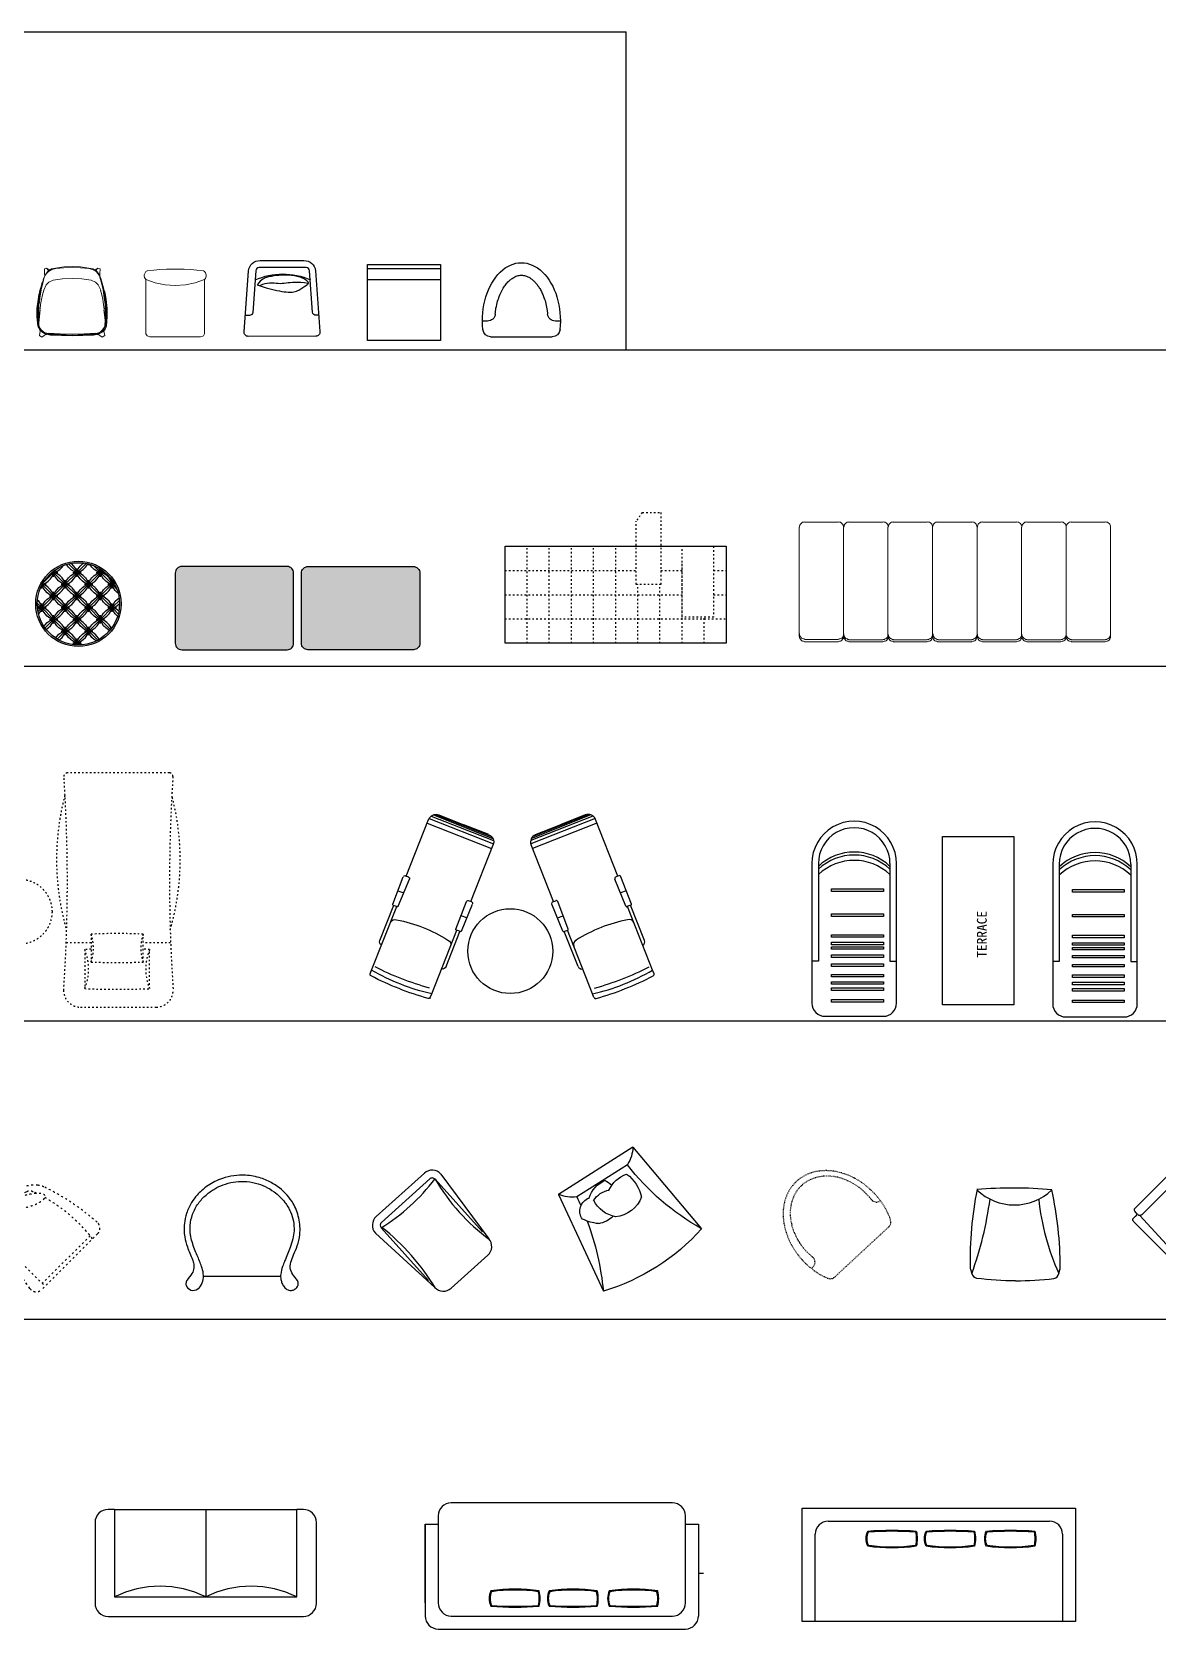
# Model space of a CAD drawing. Extents: x 185064 to 343242, y -369192 to -264966.
# Drawn here: x 202515 to 211169, y -277245 to -264966 of the extents above; entities that cross this region are included whole.
import ezdxf

# ---------------------------------------------------------------- set-up
doc = ezdxf.new("R2010")
doc.units = 0
doc.linetypes.add('ACAD_ISO03W100', pattern=[30, 12, -18])
for name, color, linetype in [('FF-FURN', 51, 'Continuous'), ('平面布制', 25, 'Continuous'), ('文字', 2, 'Continuous')]:
    doc.layers.add(name, color=color, linetype=linetype)
doc.layers.add('IFF-FURN', color=51, linetype='Continuous', lineweight=25)

# ---------------------------------------------------------------- blocks, each defined once
blk = doc.blocks.new('awrtsear')
at = {"color": 3, "elevation": 0}
blk.add_lwpolyline([(17976, 330), (18000, 333, 0.378956), (18030, 365), (18011, 760, -0.39032), (18040, 795), (18482, 847, -0.390322), (18519, 821), (18593, 431, 0.378956), (18629, 406), (18667, 410)], format="xyb", dxfattribs=at)
at = {"color": 8, "extrusion": (3.61367e-07, -3.05305e-06, 1)}
blk.add_lwpolyline([(18520, 686), (18493, 672), (18467, 660), (18441, 648), (18416, 638), (18390, 628), (18366, 619), (18342, 611), (18318, 603), (18296, 597), (18275, 591), (18255, 587), (18236, 583), (18218, 581), (18201, 579), (18185, 579), (18170, 580), (18157, 582), (18145, 586), (18133, 590), (18123, 595), (18113, 600), (18103, 606), (18094, 611), (18085, 616), (18075, 620), (18067, 624), (18058, 628), (18051, 631), (18045, 635), (18040, 639), (18037, 643), (18036, 648), (18037, 653), (18040, 660), (18045, 666), (18052, 673), (18060, 680), (18069, 687), (18079, 693), (18090, 700), (18100, 706), (18112, 711), (18123, 716), (18135, 721), (18147, 725), (18160, 729), (18173, 733), (18187, 736), (18202, 739), (18216, 742), (18232, 744), (18247, 746), (18262, 748), (18278, 749), (18293, 751), (18308, 751), (18323, 752), (18337, 752), (18351, 752), (18364, 751), (18377, 750), (18390, 749), (18402, 748), (18414, 746), (18426, 744), (18438, 742), (18449, 738), (18462, 733), (18475, 726), (18489, 716), (18503, 702), (18520, 686)], dxfattribs=at)
at = {"color": 8, "extrusion": (3.61367e-07, -3.05305e-06, 1), "flags": 128}
blk.add_lwpolyline([(18038, 640), (18074, 652), (18106, 659), (18135, 664), (18161, 667), (18185, 669), (18207, 669), (18228, 669), (18247, 668), (18266, 668), (18284, 669), (18303, 671), (18321, 674), (18340, 678), (18360, 682), (18380, 685), (18402, 687), (18424, 688), (18447, 686), (18472, 682), (18499, 675)], dxfattribs=at)
at = {"color": 8, "extrusion": (3.61367e-07, -3.05305e-06, 1)}
blk.add_arc((18343, 124, 0), 640, 72.4635, 120.9241, dxfattribs=at)
at = {"layer": 'FF-FURN', "color": 3, "extrusion": (3.61367e-07, -3.05305e-06, 1), "elevation": 0}
blk.add_lwpolyline([(18697, 259), (18587, 828, 0.378956), (18467, 912), (18053, 863, 0.378956), (17955, 754), (17982, 175, 0.450373), (18026, 135), (18663, 210, 0.450372), (18697, 259)], format="xyb", dxfattribs=at)
blk = doc.blocks.new('LNG32E')
at = {"color": 3, "linetype": 'ByBlock'}
for p, q in [((-308, -25), (-406, -764)), ((-308, -25), (308, -25)), ((-209, -109), (209, -109)), ((308, -25), (406, -764))]:
    blk.add_line(p, q, dxfattribs=at)
for centre, radius, start, end in [((-1892, 40), 1689, 331.5745, 354.9468), ((-101, 119), 252, 214.7808, 244.4741), ((101, 119), 252, 295.5259, 325.2192), ((2160, 121), 1964, 186.7077, 188.6578), ((2160, 121), 1964, 192.0997, 206.771)]:
    blk.add_arc(centre, radius, start, end, dxfattribs=at)
at = {"color": 8, "lineweight": -3}
for centre, radius, start, end in [((80, -259), 268, 158.4876, 200.3576), ((-119, -361), 206, 56.4608, 103.9773), ((219, -240), 268, 152.4876, 165.0984), ((10, -320), 206, 50.4643, 97.9773), ((55, -338), 161, 64.8072, 112.2153), ((-87, -215), 211, 312.4843, 6.0288), ((164, -255), 96.3, 355.7915, 103.7389), ((-29, -81), 340, 308.5056, 328.0102), ((-43, -180), 215, 233.0215, 297.4407), ((105, -148), 215, 259.9861, 291.4407)]:
    blk.add_arc(centre, radius, start, end, dxfattribs=at)
at = {"color": 3}
blk.add_arc((0, 645), 1466, 253.9045, 286.0955, dxfattribs=at)
blk = doc.blocks.new('awt')
at = {"layer": '平面布制', "color": 3}
for p, q in [((125127, -924536), (125958, -924536)), ((125127, -924636), (125958, -924636)), ((125077, -925711), (124977, -924686)), ((125077, -925592), (125077, -924686)), ((126108, -924686), (126008, -925711)), ((126008, -925592), (126008, -924686)), ((125858, -925861), (125227, -925861))]:
    blk.add_line(p, q, dxfattribs=at)
for centre, radius, start, end in [((125127, -924686), 150, 90, 180), ((125127, -924686), 50, 90, 180), ((125958, -924686), 150, 0, 90), ((125958, -924686), 50, 0, 90), ((125227, -925711), 150, 180, 270), ((125858, -925711), 150, 270, 0)]:
    blk.add_arc(centre, radius, start, end, dxfattribs=at)
at = {"layer": '平面布制', "color": 1}
for centre, radius, start, end in [((125529, -922175), 2551, 259.7844, 280.809), ((122227, -925177), 2902, 349.1163, 9.7178), ((128603, -925205), 2647, 168.6749, 191.3251)]:
    blk.add_arc(centre, radius, start, end, dxfattribs=at)
blk = doc.blocks.new('A$C67F508C4')
at = {"color": 3}
for p, q in [((406, 1305), (430, 1285)), ((430, 1285), (835, 950)), ((627, 1155), (851, 970)), ((90, 922), (114, 902)), ((102, 912), (519, 568)), ((854, 973), (833, 947)), ((833, 939), (1006, 793)), ((862, 974), (1038, 832)), ((948, 905), (917, 868)), ((1040, 815), (1023, 795)), ((1035, 809), (1396, 510)), ((279, 733), (503, 548)), ((501, 545), (522, 570)), ((501, 537), (674, 391)), ((530, 571), (706, 430)), ((585, 466), (616, 502)), ((691, 392), (708, 412)), ((696, 398), (1057, 100)), ((1405, 425), (1274, 267)), ((1143, 108), (1274, 267))]:
    blk.add_line(p, q, dxfattribs=at)
at = {"color": 8}
for p, q in [((1034, 119), (1373, 529)), ((1064, 95), (1402, 505)), ((1087, 87), (1415, 483)), ((1106, 87), (1418, 465)), ((1123, 92), (1416, 448))]:
    blk.add_line(p, q, dxfattribs=at)
at = {"color": 3}
for centre, radius, start, end in [((2053, -377), 2365, 134.7348, 146.1896), ((398, 1295), 12.1, 50.4622, 140.4622), ((608, 1131), 30.3, 50.4622, 131.3551), ((-251, 1525), 1128, 309.6381, 331.2863), ((710, 1006), 36.3, 320.4622, 50.4622), ((98, 931), 12.1, 140.4622, 230.4622), ((837, 944), 6.05, 140.4622, 229.8188), ((858, 969), 6.05, 51.1061, 140.4622), ((298, 756), 30.3, 149.5693, 230.4622), ((1014, 802), 12.1, 229.8188, 320.4622), ((1030, 822), 12.1, 320.4622, 51.1061), ((441, 679), 36.3, 230.4622, 320.4622), ((505, 541), 6.05, 140.4622, 229.8183), ((526, 567), 6.05, 51.1056, 140.4622), ((1358, 464), 60.5, 320.4622, 50.4622), ((682, 400), 12.1, 229.8183, 320.4622), ((698, 420), 12.1, 320.4622, 51.1056), ((1096, 146), 60.5, 230.4622, 320.4622)]:
    blk.add_arc(centre, radius, start, end, dxfattribs=at)
at = {"color": 8}
for centre, radius, start, end in [((1490, 88), 1599, 131.5331, 149.3913), ((1948, -321), 2171, 134.1128, 145.9683)]:
    blk.add_arc(centre, radius, start, end, dxfattribs=at)
blk = doc.blocks.new('gsfa80A')
at = {"color": 1}
for centre, radius, start, end in [((-2294, -150), 2094, 6.6734, 25.1336), ((4, -323), 470, 46.6163, 134.7849)]:
    blk.add_arc(centre, radius, start, end, dxfattribs=at)
at = {"color": 3}
blk.add_arc((-45, 3706), 3707, 265.6427, 275.7585, dxfattribs=at)
at = {"layer": 'IFF-FURN', "color": 3, "linetype": 'ByBlock'}
for p, q in [((-408, 702), (-397, 740)), ((374, 715), (361, 752))]:
    blk.add_line(p, q, dxfattribs=at)
for centre, radius, start, end in [((-375, 690), 35.5, 159.4125, 181.0474), ((-347, 735), 51, 100.7117, 174.8844), ((14, -2127), 2936, 90.7067, 97.2524), ((0, -2124), 2932, 83.7748, 90.4254), ((306, 735), 57.8, 17.6115, 78.0706), ((-2673, 581), 3051, 349.3696, 2.2753), ((341, 701), 35.5, 1.808, 23.443), ((2641, 720), 3051, 180.5802, 193.4485)]:
    blk.add_arc(centre, radius, start, end, dxfattribs=at)
at = {"layer": 'IFF-FURN', "color": 1, "linetype": 'ByBlock'}
blk.add_arc((3375, -283), 3187, 161.0432, 173.1228, dxfattribs=at)
blk = doc.blocks.new('AWEAWERTE')
at = {"color": 3, "linetype": 'ACAD_ISO03W100', "lineweight": -2}
for p, q in [((504611, -516601), (504965, -516247)), ((505041, -516254), (505263, -516566))]:
    blk.add_line(p, q, dxfattribs=at)
at = {"color": 1, "linetype": 'ACAD_ISO03W100', "lineweight": -2}
blk.add_line((504658, -516588), (504962, -516286), dxfattribs=at)
at = {"color": 3, "linetype": 'ACAD_ISO03W100', "lineweight": -2}
for centre, radius, start, end in [((505000, -516282), 50, 35.3955, 134.9817), ((504646, -516636), 50, 134.9817, 228.6486), ((505005, -516633), 277, 266.8061, 2.8392), ((505182, -516624), 100, 2.8392, 35.3955), ((505618, -515532), 1521, 228.6486, 244.0078), ((504995, -516809), 100, 244.0078, 266.8061)]:
    blk.add_arc(centre, radius, start, end, dxfattribs=at)
at = {"color": 1, "linetype": 'ACAD_ISO03W100', "lineweight": -2}
for centre, radius, start, end in [((504236, -517122), 1107, 25.6161, 50.3487), ((505429, -515964), 992, 217.6047, 240.8473), ((505189, -516665), 50, 335.7471, 25.6161), ((504889, -516530), 379, 297.4446, 335.7471), ((505429, -515964), 992, 244.234, 245.6811), ((505041, -516822), 50, 245.6811, 297.4446)]:
    blk.add_arc(centre, radius, start, end, dxfattribs=at)
blk.add_ellipse((505061, -516808), major_axis=(-117, -33), ratio=0.310318, start_param=3.140727, end_param=8.403288, dxfattribs=at)
blk = doc.blocks.new('A$C7FD80CE8')
at = {"color": 3, "linetype": 'ByBlock'}
for p, q in [((27, 572), (653, 837)), ((683, 812), (676, 828)), ((739, 815), (939, 345)), ((41, 512), (9, 495)), ((35, 507), (25, 532)), ((1, 473), (180, 52)), ((269, 1), (895, 267)), ((897, 306), (904, 290)), ((236, 54), (202, 42)), ((239, 27), (228, 53))]:
    blk.add_line(p, q, dxfattribs=at)
for centre, radius, start, end in [((660, 821), 17.5, 22.9905, 112.9905), ((717, 769), 51.1, 63.8861, 118.0264), ((17, 479), 17.5, 117.3351, 202.9905), ((888, 283), 17.5, 292.9905, 22.9905), ((890, 360), 51.1, 287.9547, 342.095), ((196, 59), 17.5, 202.9905, 288.646)]:
    blk.add_arc(centre, radius, start, end, dxfattribs=at)
at = {"layer": '文字', "color": 3}
for p, q in [((693, 814), (55, 512)), ((18, 549), (25, 532)), ((66, 503), (246, 77)), ((906, 312), (246, 63)), ((239, 27), (246, 11))]:
    blk.add_line(p, q, dxfattribs=at)
for centre, start, end in [((34, 555), 112.9905, 202.9905), ((49, 496), 22.9905, 117.3351), ((230, 70), 288.646, 22.9905), ((262, 17), 202.9905, 292.9905)]:
    blk.add_arc(centre, 17.5, start, end, dxfattribs=at)
blk = doc.blocks.new('ertaertser')
at = {"color": 3, "lineweight": 0}
for points in [[(234012, -313922), (234012, -313082)], [(234054, -313041), (234046, -313042), (234039, -313044), (234032, -313048), (234027, -313053), (234022, -313059), (234018, -313065), (234016, -313073), (234015, -313081)], [(234053, -313044), (234312, -313044)], [(234353, -313081), (234352, -313073), (234350, -313065), (234346, -313059), (234341, -313053), (234335, -313048), (234329, -313044), (234321, -313042), (234313, -313041)], [(234353, -313082), (234353, -313922)], [(234395, -313041), (234388, -313042), (234380, -313044), (234373, -313048), (234368, -313053), (234363, -313059), (234359, -313065), (234357, -313073), (234356, -313081)], [(234394, -313044), (234656, -313044)], [(234697, -313081), (234696, -313073), (234694, -313065), (234690, -313059), (234685, -313053), (234680, -313048), (234673, -313044), (234666, -313042), (234658, -313041)], [(234694, -313082), (234694, -313922)], [(234737, -313041), (234729, -313042), (234721, -313044), (234714, -313048), (234709, -313053), (234704, -313059), (234700, -313065), (234698, -313073), (234697, -313081)], [(234997, -313044), (234735, -313044)], [(235038, -313081), (235037, -313073), (235035, -313065), (235031, -313059), (235027, -313053), (235021, -313048), (235014, -313044), (235007, -313042), (234999, -313041)], [(235078, -313041), (235070, -313042), (235062, -313044), (235056, -313048), (235050, -313053), (235045, -313059), (235041, -313065), (235039, -313073), (235038, -313081)], [(235038, -313082), (235038, -313922)], [(235076, -313044), (235338, -313044)], [(235379, -313081), (235378, -313073), (235376, -313065), (235372, -313059), (235368, -313053), (235362, -313048), (235355, -313044), (235348, -313042), (235340, -313041)], [(235379, -313082), (235379, -313922)], [(235422, -313041), (235414, -313042), (235406, -313044), (235400, -313048), (235394, -313053), (235389, -313059), (235385, -313065), (235383, -313073), (235382, -313081)], [(235420, -313044), (235682, -313044)], [(235723, -313081), (235723, -313073), (235720, -313065), (235717, -313059), (235712, -313053), (235706, -313048), (235699, -313044), (235692, -313042), (235684, -313041)], [(235720, -313082), (235720, -313922)], [(235763, -313041), (235755, -313042), (235747, -313044), (235741, -313048), (235735, -313053), (235730, -313059), (235726, -313065), (235724, -313073), (235723, -313081)], [(235761, -313044), (236023, -313044)], [(235761, -313044), (236023, -313044)], [(236064, -313081), (236064, -313073), (236061, -313065), (236058, -313059), (236053, -313053), (236047, -313048), (236040, -313044), (236033, -313042), (236025, -313041)], [(236104, -313041), (236096, -313042), (236089, -313044), (236082, -313048), (236076, -313053), (236071, -313059), (236068, -313065), (236065, -313073), (236064, -313081)], [(236064, -313698), (236064, -313082)], [(236102, -313044), (236364, -313044)], [(236102, -313044), (236364, -313044)], [(236405, -313081), (236405, -313073), (236402, -313065), (236399, -313059), (236394, -313053), (236388, -313048), (236381, -313044), (236374, -313042), (236366, -313041)], [(236405, -313698), (236405, -313082)], [(236064, -313903), (236064, -313698)], [(236405, -313903), (236405, -313698)], [(234015, -313898), (234015, -313906), (234017, -313914), (234020, -313922), (234025, -313928), (234031, -313934), (234038, -313938), (234046, -313940), (234054, -313941)], [(234015, -313921), (234016, -313929), (234018, -313936), (234022, -313943), (234027, -313949), (234032, -313954), (234039, -313957), (234046, -313959), (234054, -313960)], [(234315, -313944), (234053, -313944)], [(234312, -313963), (234053, -313963)], [(234313, -313960), (234321, -313959), (234329, -313957), (234335, -313954), (234341, -313949), (234346, -313943), (234350, -313936), (234352, -313929), (234353, -313921)], [(234317, -313941), (234324, -313941), (234332, -313938), (234339, -313935), (234344, -313930), (234349, -313924), (234353, -313917), (234355, -313910), (234356, -313902)], [(234356, -313901), (234356, -313910), (234358, -313917), (234361, -313925), (234366, -313932), (234372, -313937), (234380, -313941), (234387, -313944), (234395, -313944)], [(234356, -313921), (234357, -313929), (234359, -313936), (234363, -313943), (234368, -313949), (234373, -313954), (234380, -313957), (234388, -313959), (234395, -313960)], [(234656, -313948), (234394, -313948)], [(234656, -313963), (234394, -313963)], [(234658, -313944), (234666, -313944), (234673, -313941), (234680, -313938), (234685, -313933), (234690, -313927), (234694, -313920), (234696, -313913), (234697, -313905)], [(234658, -313960), (234666, -313959), (234673, -313957), (234680, -313954), (234685, -313949), (234690, -313943), (234694, -313936), (234696, -313929), (234697, -313921)], [(234697, -313905), (234698, -313913), (234700, -313920), (234704, -313927), (234709, -313933), (234714, -313938), (234721, -313941), (234729, -313944), (234737, -313944)], [(234697, -313921), (234698, -313929), (234700, -313936), (234704, -313943), (234709, -313949), (234714, -313954), (234721, -313957), (234729, -313959), (234737, -313960)], [(234735, -313948), (234997, -313948)], [(234735, -313963), (234997, -313963)], [(234999, -313944), (235007, -313944), (235015, -313941), (235022, -313937), (235028, -313932), (235033, -313925), (235036, -313917), (235038, -313910), (235038, -313901)], [(234999, -313960), (235007, -313959), (235014, -313957), (235021, -313954), (235027, -313949), (235031, -313943), (235035, -313936), (235037, -313929), (235038, -313921)], [(235038, -313921), (235039, -313929), (235041, -313936), (235045, -313943), (235050, -313949), (235056, -313954), (235062, -313957), (235070, -313959), (235078, -313960)], [(235041, -313901), (235042, -313910), (235043, -313917), (235047, -313925), (235052, -313932), (235058, -313937), (235065, -313941), (235073, -313944), (235081, -313944)], [(235338, -313963), (235076, -313963)], [(235338, -313948), (235079, -313948)], [(235340, -313944), (235348, -313944), (235355, -313941), (235362, -313938), (235368, -313933), (235372, -313927), (235376, -313920), (235378, -313913), (235379, -313905)], [(235340, -313960), (235348, -313959), (235355, -313957), (235362, -313954), (235368, -313949), (235372, -313943), (235376, -313936), (235378, -313929), (235379, -313921)], [(235382, -313905), (235383, -313913), (235385, -313920), (235389, -313927), (235394, -313933), (235400, -313938), (235406, -313941), (235414, -313944), (235422, -313944)], [(235382, -313921), (235383, -313929), (235385, -313936), (235389, -313943), (235394, -313949), (235400, -313954), (235406, -313957), (235414, -313959), (235422, -313960)], [(235420, -313948), (235559, -313948)], [(235559, -313963), (235420, -313963)], [(235682, -313948), (235559, -313948)], [(235559, -313963), (235682, -313963)], [(235684, -313944), (235692, -313944), (235699, -313941), (235706, -313938), (235712, -313933), (235717, -313927), (235720, -313920), (235723, -313913), (235723, -313905)], [(235684, -313960), (235692, -313959), (235699, -313957), (235706, -313954), (235712, -313949), (235717, -313943), (235720, -313936), (235723, -313929), (235723, -313921)], [(235723, -313905), (235724, -313913), (235726, -313920), (235730, -313927), (235735, -313933), (235741, -313938), (235747, -313941), (235755, -313944), (235763, -313944)], [(235723, -313921), (235724, -313929), (235726, -313936), (235730, -313943), (235735, -313949), (235741, -313954), (235747, -313957), (235755, -313959), (235763, -313960)], [(235761, -313948), (236023, -313948)], [(235761, -313963), (236023, -313963)], [(236025, -313944), (236033, -313944), (236041, -313941), (236048, -313937), (236054, -313932), (236059, -313925), (236062, -313917), (236064, -313910), (236064, -313901)], [(236025, -313960), (236033, -313959), (236040, -313957), (236047, -313954), (236053, -313949), (236058, -313943), (236061, -313936), (236064, -313929), (236064, -313921)], [(236064, -313903), (236064, -313922)], [(236064, -313905), (236065, -313913), (236068, -313920), (236071, -313927), (236076, -313933), (236082, -313938), (236089, -313941), (236096, -313944), (236104, -313944)], [(236064, -313921), (236065, -313929), (236068, -313936), (236071, -313943), (236076, -313949), (236082, -313954), (236089, -313957), (236096, -313959), (236104, -313960)], [(236102, -313948), (236364, -313948)], [(236102, -313963), (236364, -313963)], [(236366, -313944), (236374, -313944), (236382, -313941), (236389, -313937), (236395, -313932), (236400, -313925), (236403, -313917), (236405, -313910), (236405, -313901)], [(236366, -313960), (236374, -313959), (236381, -313957), (236388, -313954), (236394, -313949), (236399, -313943), (236402, -313936), (236405, -313929), (236405, -313921)], [(236405, -313903), (236405, -313922)]]:
    blk.add_lwpolyline(points, dxfattribs=at)
blk.add_lwpolyline([(236064, -313903), (236061, -313903)], close=True, dxfattribs=at)
blk = doc.blocks.new('12211')
at = {"color": 3, "linetype": 'ACAD_ISO03W100'}
for p, q in [((207205, -268661), (207159, -268727)), ((206321, -269666), (206321, -268920)), ((206491, -269666), (206491, -268920)), ((206661, -269666), (206661, -268920)), ((206831, -269666), (206831, -268920)), ((207001, -269666), (207001, -268920)), ((206151, -269106), (207159, -269106)), ((207349, -269106), (207511, -269106)), ((207511, -269666), (207511, -269050)), ((207754, -269106), (207851, -269106)), ((206151, -269293), (207511, -269293)), ((207171, -269666), (207171, -269213)), ((207341, -269666), (207341, -269213)), ((207754, -269293), (207851, -269293)), ((206151, -269479), (207851, -269479)), ((207681, -269666), (207681, -269464))]:
    blk.add_line(p, q, dxfattribs=at)
for points in [[(207205, -268661), (207349, -268661), (207349, -269213), (207159, -269213), (207159, -268727)], [(207349, -268920), (207851, -268920), (207851, -269666), (206151, -269666), (206151, -268920), (207159, -268920)]]:
    blk.add_lwpolyline(points, dxfattribs=at)
at = {"color": 3}
blk.add_lwpolyline([(207851, -269666), (206151, -269666), (206151, -268920), (207851, -268920)], close=True, dxfattribs=at)
at = {"color": 3, "linetype": 'ACAD_ISO03W100'}
blk.add_lwpolyline([(207754, -268920), (207754, -269464), (207511, -269464), (207511, -268920)], close=True, dxfattribs=at)
blk = doc.blocks.new('WTAEY')
at = {"color": 3, "lineweight": -2}
for p, q in [((439878, -490634), (439910, -490634)), ((440345, -490634), (440378, -490634)), ((440325, -490734), (439930, -490734))]:
    blk.add_line(p, q, dxfattribs=at)
for centre, start, end in [((439910, -490584), 270, 354.5158), ((440345, -490584), 185.4858, 270), ((439930, -490684), 185.6534, 270), ((440325, -490684), 270, 354.3466)]:
    blk.add_arc(centre, 50, start, end, dxfattribs=at)
blk.add_ellipse((440128, -490634), major_axis=(0, 374), ratio=0.667606, start_param=4.565184, end_param=8.001187, dxfattribs=at)
blk.add_open_spline([(440296, -490589), (440294, -490576), (440293, -490564), (440288, -490536), (440284, -490521), (440276, -490493), (440271, -490479), (440260, -490454), (440255, -490442), (440243, -490421), (440237, -490413), (440226, -490397), (440220, -490390), (440208, -490377), (440202, -490371), (440189, -490362), (440183, -490358), (440172, -490351), (440168, -490349), (440158, -490345), (440153, -490344), (440144, -490341), (440140, -490341), (440131, -490340), (440126, -490340), (440117, -490341), (440113, -490341), (440104, -490343), (440099, -490345), (440090, -490348), (440085, -490351), (440075, -490356), (440070, -490359), (440060, -490367), (440055, -490371), (440045, -490380), (440040, -490385), (440030, -490397), (440025, -490403), (440016, -490417), (440011, -490424), (440002, -490440), (439998, -490448), (439990, -490465), (439987, -490474), (439979, -490496), (439974, -490509), (439968, -490537), (439965, -490552), (439962, -490574), (439961, -490581), (439960, -490589)], degree=3, knots=[4.855216, 4.855216, 4.855216, 4.855216, 4.974897, 4.974897, 5.123302, 5.123302, 5.271706, 5.271706, 5.420111, 5.420111, 5.544506, 5.544506, 5.668902, 5.668902, 5.793297, 5.793297, 5.917693, 5.917693, 6.020475, 6.020475, 6.123258, 6.123258, 6.226041, 6.226041, 6.328824, 6.328824, 6.431607, 6.431607, 6.53439, 6.53439, 6.637172, 6.637172, 6.739955, 6.739955, 6.842738, 6.842738, 6.945521, 6.945521, 7.048304, 7.048304, 7.151086, 7.151086, 7.253869, 7.253869, 7.356652, 7.356652, 7.497896, 7.497896, 7.639141, 7.639141, 7.71115, 7.71115, 7.71115, 7.71115], dxfattribs=at)

msp = doc.modelspace()

# ---------------------------------------------------------------- hatches: boundary and pattern name
h = msp.add_hatch(color=3)
h.dxf.hatch_style = 2
h.paths.add_polyline_path([(202637, -266788), (202635, -266790), (202634, -266788), (202635, -266786)])
h = msp.add_hatch(color=3)
h.dxf.hatch_style = 2
h.paths.add_polyline_path([(203013, -266788), (203011, -266790), (203010, -266788), (203011, -266786)])
h = msp.add_hatch(color=3)
h.dxf.hatch_style = 2
h.paths.add_polyline_path([(202593, -267312), (202591, -267314), (202590, -267312), (202591, -267311)])
h = msp.add_hatch(color=3)
h.dxf.hatch_style = 2
h.paths.add_polyline_path([(203057, -267312), (203055, -267314), (203054, -267312), (203055, -267311)])
h = msp.add_hatch()
h.set_pattern_fill('王瀚R', color=250, scale=180, pattern_type=2)
h.set_pattern_definition([(90, (191070.65, -276085), (-180, 1e-14), [27.9475, -152.0525]), (90, (191070.65, -276048.26), (-180, 1e-14), [27.9475, -152.0525]), (0, (191075.04, -276052.66), (0, 180), [27.9475, -152.0525]), (0, (191038.3, -276052.66), (0, 180), [27.9475, -152.0525]), (90, (191160.7, -276138.32), (-180, 1e-14), [27.9475, -152.0525]), (0, (191128.36, -276142.71), (0, 180), [27.9475, -152.0525]), (90, (190980.6, -276138.32), (-180, 1e-14), [27.9475, -152.0525]), (0, (190984.99, -276142.71), (0, 180), [27.9475, -152.0525]), (90, (190980.6, -275994.95), (-180, 1e-14), [27.9475, -152.0525]), (0, (190984.99, -275962.6), (0, 180), [27.9475, -152.0525]), (112.166345, (191160.704, -276138.3157), (-1619.9999436, 3960.000023), [24.9898, -5222.8669]), (125.311213, (191151.2754, -276115.173), (-2159.9999724, 3060.0000045), [25.2093, -5268.7494]), (133.60282, (191136.704, -276094.6014), (-179.9999967, 180.0000024), [24.8571, -5195.1427]), (145.784297, (191119.561, -276076.6014), (-3959.9999553, 2700.0000443), [25.9135, -5415.9242]), (157.833654, (191098.1326, -276062.03), (-3959.999996, 1620.0000094), [24.9898, -5222.8669]), (22.166346, (191074.99, -276052.6014), (899.9999984, 360.0000023), [24.9898, -5222.8669]), (34.2157, (191098.1326, -276043.173), (539.9999943, 360.0000087), [25.9135, -5415.9242]), (45, (191119.56, -276028.6), (1e-14, 180), [24.2437, -230.3148]), (55.7843, (191136.704, -276011.4585), (360.0000007, 539.9999997), [25.9135, -5415.9242]), (67.833654, (191151.2754, -275990.03), (1620.0000025, 3959.9999988), [24.9898, -5222.8669]), (112.166345, (190990.1326, -275990.03), (-359.9999897, 900.0000034), [24.9898, -5222.8669]), (124.2157, (191004.704, -276011.4585), (-2699.999984, 3959.9999963), [25.9135, -5415.9242]), (135, (191021.85, -276028.6), (-1e-05, -180), [24.2437, -230.3148]), (145.784297, (191043.2754, -276043.173), (-539.9999947, 360.0000083), [25.9135, -5415.9242]), (157.833654, (191066.418, -276052.6014), (-899.9999985, 360.000002), [24.9898, -5222.8669]), (22.166346, (191043.2754, -276062.03), (3960.0000003, 1619.999999), [24.9898, -5222.8669]), (34.2157, (191021.847, -276076.6014), (3959.9999916, 2699.999991), [25.9135, -5415.9242]), (46.39718, (191004.704, -276094.6014), (179.999992, 180.0000067), [24.8571, -5195.1427]), (54.688786, (190990.1326, -276115.173), (899.9999982, 1260.000001), [25.2093, -5268.7494]), (67.833654, (190980.704, -276138.3157), (360.0000005, 899.999999), [24.9898, -5222.8669]), (112.166345, (191080.1326, -276080.03), (-359.9999897, 900.0000034), [24.9898, -5222.8669]), (124.2157, (191094.704, -276101.4585), (-360.0000078, 539.999995), [25.9135, -5415.9242]), (135, (191111.85, -276118.6), (-1e-05, -180), [24.2437, -230.3148]), (145.784297, (191133.2754, -276133.173), (-3959.9999553, 2700.0000443), [25.9135, -5415.9242]), (157.833654, (191156.418, -276142.6014), (-899.9999985, 360.000002), [24.9898, -5222.8669]), (22.166346, (190984.99, -276142.6014), (899.9999984, 360.0000023), [24.9898, -5222.8669]), (35.311213, (191008.1326, -276133.173), (1260.0000004, 899.999999), [25.2093, -5268.7494]), (43.60282, (191028.704, -276118.6014), (179.9999996, 179.9999995), [24.8571, -5195.1427]), (55.7843, (191046.704, -276101.4585), (2699.999989, 3959.999993), [25.9135, -5415.9242]), (67.833654, (191061.2754, -276080.03), (1620.0000025, 3959.9999988), [24.9898, -5222.8669]), (90, (191160.7, -275994.95), (-180, 1e-14), [27.9475, -152.0525]), (0, (191128.36, -275962.6), (0, 180), [27.9475, -152.0525]), (112.166345, (191070.704, -276048.3157), (-1619.9999436, 3960.000023), [24.9898, -5222.8669]), (124.2157, (191061.2754, -276025.173), (-2699.999984, 3959.9999963), [25.9135, -5415.9242]), (136.39718, (191046.704, -276003.744), (-180.0000067, 179.999992), [24.8571, -5195.1427]), (144.688786, (191028.704, -275986.6014), (-3059.999969, 2160.0000228), [25.2093, -5268.7494]), (157.833654, (191008.1326, -275972.03), (-3959.999996, 1620.0000094), [24.9898, -5222.8669]), (22.166346, (191133.2754, -275972.03), (3960.0000003, 1619.999999), [24.9898, -5222.8669]), (34.2157, (191111.847, -275986.6014), (539.9999943, 360.0000087), [25.9135, -5415.9242]), (45, (191094.7, -276003.74), (1e-14, 180), [24.2437, -230.3148]), (55.7843, (191080.1326, -276025.173), (360.0000007, 539.9999997), [25.9135, -5415.9242]), (67.833654, (191070.704, -276048.3157), (360.0000005, 899.999999), [24.9898, -5222.8669]), (135, (191064.7, -276046.6), (-1e-05, -180), [2.4244, -252.134]), (161.56505, (191067.275, -276047.46), (-360, 180), [2.7105, -566.4995]), (161.56505, (191069.847, -276048.316), (-360, 180), [2.7105, -566.4995]), (0, (191069.85, -276048.32), (0, 180), [1.7143, -178.2857]), (18.43495, (191071.56, -276048.316), (360, 180), [2.7105, -566.4995]), (18.43495, (191074.13, -276047.46), (360, 180), [2.7105, -566.4995]), (45, (191076.7, -276046.6), (1e-14, 180), [2.4244, -252.134]), (45, (191078.42, -276044.89), (1e-14, 180), [105.46, -149.0985]), (45, (191152.99, -275970.32), (1e-14, 180), [2.4244, -252.134]), (63.43495, (191154.7, -275968.6), (180, 180), [1.9166, -400.5756]), (71.56505, (191155.56, -275966.887), (180, 360), [2.7105, -566.4995]), (90, (191156.42, -275964.32), (-180, 1e-14), [1.7143, -178.2857]), (90, (190984.99, -275964.32), (-180, 1e-14), [1.7143, -178.2857]), (108.43495, (190985.847, -275966.887), (-180, 360), [2.7105, -566.4995]), (116.56505, (190986.7, -275968.6), (-180, 180), [1.9166, -400.5756]), (135, (190988.42, -275970.32), (-1e-05, -180), [2.4244, -252.134]), (135, (191062.99, -276044.89), (-1e-05, -180), [105.46, -149.0985]), (135, (190988.42, -275970.32), (-1e-05, -180), [2.4244, -252.134]), (153.43495, (190986.7, -275968.6), (-180, 180), [1.9166, -400.5756]), (161.56505, (190984.99, -275967.744), (-360, 180), [2.7105, -566.4995]), (0, (190980.7, -275966.89), (0, 180), [1.7143, -178.2857]), (0, (190980.7, -276138.32), (0, 180), [1.7143, -178.2857]), (18.43495, (190982.42, -276138.316), (360, 180), [2.7105, -566.4995]), (26.56505, (190984.99, -276137.46), (180, 180), [1.9166, -400.5756]), (45, (190986.7, -276136.6), (1e-14, 180), [2.4244, -252.134]), (45, (190988.42, -276134.89), (1e-14, 180), [105.46, -149.0985]), (45, (191062.99, -276060.32), (1e-14, 180), [2.4244, -252.134]), (71.56505, (191064.704, -276058.6), (180, 360), [2.7105, -566.4995]), (71.56505, (191065.56, -276056.03), (180, 360), [2.7105, -566.4995]), (90, (191066.42, -276053.46), (-180, 1e-14), [1.7143, -178.2857]), (108.43495, (191066.42, -276051.744), (-180, 360), [2.7105, -566.4995]), (108.43495, (191065.56, -276049.17), (-180, 360), [2.7105, -566.4995]), (135, (191064.7, -276046.6), (-1e-05, -180), [2.4244, -252.134]), (135, (191062.99, -276044.89), (-1e-05, -180), [105.46, -149.0985]), (0, (191158.99, -275966.89), (0, 180), [1.7143, -178.2857]), (18.43495, (191156.42, -275967.744), (360, 180), [2.7105, -566.4995]), (26.56505, (191154.7, -275968.6), (180, 180), [1.9166, -400.5756]), (45, (191152.99, -275970.32), (1e-14, 180), [2.4244, -252.134]), (135, (191154.7, -276136.6), (-1e-05, -180), [2.4244, -252.134]), (153.43495, (191156.42, -276137.46), (-180, 180), [1.9166, -400.5756]), (161.56505, (191158.99, -276138.316), (-360, 180), [2.7105, -566.4995]), (0, (191158.99, -276138.32), (0, 180), [1.7143, -178.2857]), (135, (191152.99, -276134.89), (-1e-05, -180), [105.46, -149.0985]), (45, (191076.7, -276046.6), (1e-14, 180), [2.4244, -252.134]), (71.56505, (191075.847, -276049.17), (180, 360), [2.7105, -566.4995]), (71.56505, (191074.99, -276051.744), (180, 360), [2.7105, -566.4995]), (90, (191074.99, -276053.46), (-180, 1e-14), [1.7143, -178.2857]), (108.43495, (191075.847, -276056.03), (-180, 360), [2.7105, -566.4995]), (108.43495, (191076.704, -276058.6), (-180, 360), [2.7105, -566.4995]), (135, (191078.42, -276060.32), (-1e-05, -180), [2.4244, -252.134]), (45, (191078.42, -276044.89), (1e-14, 180), [105.46, -149.0985]), (90, (191156.42, -276142.6), (-180, 1e-14), [1.7143, -178.2857]), (108.43495, (191156.42, -276140.887), (-180, 360), [2.7105, -566.4995]), (116.56505, (191155.56, -276138.316), (-180, 180), [1.9166, -400.5756]), (135, (191154.7, -276136.6), (-1e-05, -180), [2.4244, -252.134]), (135, (191152.99, -276134.89), (-1e-05, -180), [105.46, -149.0985]), (135, (191078.42, -276060.32), (-1e-05, -180), [2.4244, -252.134]), (161.56505, (191076.704, -276058.6), (-360, 180), [2.7105, -566.4995]), (161.56505, (191074.13, -276057.744), (-360, 180), [2.7105, -566.4995]), (0, (191069.85, -276056.89), (0, 180), [1.7143, -178.2857]), (18.43495, (191067.275, -276057.744), (360, 180), [2.7105, -566.4995]), (18.43495, (191064.704, -276058.6), (360, 180), [2.7105, -566.4995]), (45, (191062.99, -276060.32), (1e-14, 180), [2.4244, -252.134]), (45, (190988.42, -276134.89), (1e-14, 180), [105.46, -149.0985]), (45, (190986.7, -276136.6), (1e-14, 180), [2.4244, -252.134]), (63.43495, (190985.85, -276138.316), (180, 180), [1.9166, -400.5756]), (71.56505, (190984.99, -276140.887), (180, 360), [2.7105, -566.4995]), (90, (190984.99, -276142.6), (-180, 1e-14), [1.7143, -178.2857])])
edge = h.paths.add_edge_path()
edge.add_arc((202872, -269363), 316, 0, 360)
h = msp.add_hatch()
h.set_pattern_fill('CROSS', color=250, scale=3)
h.set_pattern_definition([(0, (-1530922.558, -63412.64), (19.05, 19.05), [9.525, -28.575]), (90, (-1530917.795, -63417.403), (-19.05, 19.05), [9.525, -28.575])])
edge = h.paths.add_edge_path()
edge.add_line((204636, -269076), (205446, -269076))
edge.add_arc((205446, -269126), 50, 0, 90, ccw=False)
edge.add_line((205496, -269126), (205496, -269666))
edge.add_arc((205446, -269666), 50, -90, 0, ccw=False)
edge.add_line((205446, -269716), (204636, -269716))
edge.add_arc((204636, -269666), 50, 180, 270, ccw=False)
edge.add_line((204586, -269666), (204586, -269126))
edge.add_arc((204636, -269126), 50, 90, 180, ccw=False)
edge = h.paths.add_edge_path()
edge.add_line((204476, -269076), (203666, -269076))
edge.add_arc((203666, -269126), 50, 90, 180)
edge.add_line((203616, -269126), (203616, -269666))
edge.add_arc((203666, -269666), 50, 180, 270)
edge.add_line((203666, -269716), (204476, -269716))
edge.add_arc((204476, -269666), 50, 270, 360)
edge.add_line((204526, -269666), (204526, -269126))
edge.add_arc((204476, -269126), 50, 0, 90)

# ---------------------------------------------------------------- linework, layer by layer
at = {"color": 8}
for p, q in [((185064, -264966), (207082, -264966)), ((207082, -267410), (207082, -264966)), ((185064, -267410), (221259, -267410)), ((185064, -269841), (224661, -269841)), ((185064, -272568), (237197, -272568)), ((185064, -274863), (250185, -274863))]:
    msp.add_line(p, q, dxfattribs=at)
at = {"color": 1, "lineweight": -2}
for p, q in [((205093, -266785), (205655, -266785)), ((205093, -266870), (205655, -266870))]:
    msp.add_line(p, q, dxfattribs=at)
at = {"color": 3, "linetype": 'ACAD_ISO03W100'}
for p, q in [((203572, -270663), (202786, -270663)), ((202970, -271968), (202778, -271968)), ((202970, -271903), (202970, -272117)), ((203369, -272117), (203369, -271903)), ((203580, -271968), (203369, -271968)), ((202920, -272022), (202920, -272321)), ((203419, -272321), (203419, -272022)), ((202888, -272464), (203470, -272464))]:
    msp.add_line(p, q, dxfattribs=at)
at = {"color": 3}
for p, q in [((208559, -271360), (208559, -272109)), ((209109, -271360), (209109, -272109)), ((210410, -271365), (210410, -272113)), ((210960, -271365), (210960, -272113)), ((208559, -272109), (208509, -272109)), ((209109, -272109), (209159, -272109)), ((210410, -272113), (210360, -272113)), ((210960, -272113), (211010, -272113)), ((204426, -274534), (203833, -274534)), ((203150, -276326), (203150, -276998)), ((203150, -276326), (204551, -276326)), ((203850, -276326), (203850, -276998)), ((203850, -276326), (203850, -276998)), ((204551, -276998), (204551, -276326)), ((203150, -276998), (204551, -276998))]:
    msp.add_line(p, q, dxfattribs=at)
at = {"color": 3, "linetype": 'ACAD_ISO03W100', "lineweight": -2, "ltscale": 0.3}
for p, q in [((209035, -273953), (209035, -273952)), ((209101, -274152), (208684, -274539)), ((208522, -274455), (208507, -274474))]:
    msp.add_line(p, q, dxfattribs=at)
at = {"color": 3, "lineweight": -2}
for p, q in [((208635, -276416), (210335, -276416)), ((205537, -276438), (205537, -277145)), ((205537, -277045), (205537, -276438)), ((205537, -276438), (205637, -276438)), ((207537, -276438), (207637, -276438)), ((207637, -276438), (207637, -277145)), ((208535, -277186), (208535, -276516)), ((210435, -276516), (210435, -277186)), ((205637, -277245), (207537, -277245))]:
    msp.add_line(p, q, dxfattribs=at)
at = {"color": 1, "lineweight": 0}
for points in [[(202825, -266769), (202759, -266772), (202695, -266782), (202664, -266788), (202639, -266804), (202623, -266823), (202613, -266842), (202604, -266861), (202598, -266886), (202582, -266949), (202569, -267012), (202566, -267044), (202566, -267060), (202566, -267066), (202563, -267078), (202563, -267091), (202563, -267110)], [(202825, -266775), (202699, -266785), (202667, -266791), (202642, -266807), (202623, -266826), (202613, -266842), (202607, -266861), (202601, -266886), (202585, -266949), (202575, -267012), (202572, -267044), (202569, -267060), (202569, -267066), (202569, -267069), (202569, -267078), (202569, -267101), (202569, -267138)], [(202825, -266775), (202951, -266785), (202980, -266791), (203008, -266807), (203024, -266826), (203033, -266842), (203040, -266861), (203046, -266886), (203062, -266949), (203071, -267012), (203074, -267044), (203078, -267060), (203078, -267066), (203078, -267069), (203078, -267078), (203078, -267101), (203078, -267138)], [(202825, -267303), (202632, -267293), (202610, -267284), (202591, -267271), (202575, -267252), (202563, -267233), (202557, -267135), (202560, -267060), (202563, -267022), (202566, -267003), (202569, -266984), (202572, -266971), (202575, -266955), (202585, -266933)], [(203087, -267135), (203087, -267107), (203084, -267094), (203084, -267085), (203084, -267072)], [(202825, -267296), (202639, -267287), (202617, -267281), (202594, -267268), (202579, -267252), (202569, -267230), (202560, -267135)], [(202563, -267135), (202569, -267227)], [(202569, -267138), (202566, -267183), (202566, -267205), (202569, -267221), (202575, -267240)], [(202825, -267296), (203008, -267287), (203030, -267281), (203052, -267268), (203068, -267252), (203078, -267230), (203087, -267135)], [(203081, -267183), (203081, -267205), (203078, -267221), (203071, -267240)], [(203076, -267214), (203080, -267164), (203081, -267113)], [(203084, -267135), (203078, -267227)], [(203078, -267138), (203081, -267183)], [(202574, -267238), (202585, -267256), (202601, -267269), (202619, -267279), (202639, -267283)], [(202640, -267282), (202732, -267288), (202823, -267290)], [(202824, -267290), (202915, -267288), (203007, -267282)], [(203004, -267283), (203025, -267279), (203043, -267269), (203058, -267256), (203070, -267238)], [(203070, -267238), (203074, -267226), (203077, -267213)]]:
    msp.add_lwpolyline(points, dxfattribs=at)
at = {"color": 3, "lineweight": 0}
for points in [[(202563, -267135), (202563, -267104), (202563, -267082), (202563, -267072), (202563, -267066), (202566, -267060), (202566, -267044), (202569, -267012), (202579, -266949), (202598, -266886), (202604, -266861), (202613, -266842), (202623, -266823), (202639, -266804), (202664, -266788), (202695, -266782), (202759, -266772), (202825, -266769)], [(202626, -266782), (202617, -266785), (202610, -266788), (202610, -266823)], [(202613, -266842), (202610, -266823)], [(202642, -266801), (202626, -266782), (202651, -266794)], [(202825, -266769), (202888, -266772), (202951, -266782), (202983, -266788), (203011, -266804), (203027, -266823), (203037, -266842), (203043, -266861), (203049, -266886), (203065, -266949), (203078, -267012), (203081, -267044), (203081, -267060), (203084, -267066), (203084, -267078), (203084, -267091), (203084, -267110)], [(203084, -267135), (203084, -267104), (203084, -267082), (203084, -267072), (203084, -267066), (203084, -267060), (203081, -267044), (203078, -267012), (203068, -266949), (203052, -266886), (203043, -266861), (203037, -266842), (203027, -266823), (203011, -266804), (202983, -266788), (202951, -266782), (202888, -266772), (202825, -266769)], [(203005, -266801), (203021, -266782), (202995, -266794)], [(203021, -266782), (203030, -266785), (203040, -266788), (203037, -266823)], [(203037, -266842), (203037, -266823)], [(202594, -266889), (202585, -266924), (202579, -266943), (202575, -266955), (202575, -266958), (202575, -266962), (202572, -266965), (202572, -266974), (202569, -266990), (202563, -267022), (202553, -267091), (202553, -267157), (202560, -267227), (202572, -267252), (202579, -267265), (202572, -267300), (202591, -267312), (202620, -267293), (202632, -267293), (202658, -267296), (202825, -267303)], [(202605, -266952), (202595, -266988), (202587, -267024), (202581, -267061), (202577, -267098)], [(202825, -266861), (202749, -266864), (202677, -266873), (202645, -266889), (202623, -266911), (202607, -266952)], [(202825, -266861), (202898, -266864), (202970, -266873), (203002, -266889), (203024, -266911), (203043, -266952)], [(202825, -267303), (203014, -267293), (203037, -267284), (203059, -267271), (203074, -267252), (203084, -267233), (203093, -267135), (203087, -267060), (203084, -267022), (203081, -267003), (203078, -266984), (203074, -266971), (203071, -266955), (203062, -266933)], [(203069, -267098), (203065, -267061), (203060, -267024), (203052, -266988), (203042, -266952)], [(203052, -266889), (203062, -266924), (203068, -266943), (203071, -266955), (203071, -266958), (203074, -266962), (203074, -266965), (203078, -266974), (203081, -266990), (203084, -267022), (203093, -267091), (203093, -267157), (203087, -267227)], [(203842, -266868), (203770, -266894), (203694, -266909), (203615, -266916), (203539, -266909), (203463, -266894), (203391, -266868)], [(202560, -267135), (202563, -267107), (202563, -267094), (202563, -267085), (202563, -267072)], [(202563, -267110), (202563, -267113)], [(202563, -267113), (202564, -267164), (202568, -267215)], [(202566, -267202), (202566, -267212)], [(202579, -267101), (202569, -267205)], [(203068, -267101), (203081, -267205)], [(203077, -267212), (203077, -267202)], [(203084, -267110), (203084, -267113)], [(202567, -267213), (202569, -267226), (202574, -267238)], [(202623, -267293), (202607, -267303), (202591, -267312)], [(203087, -267227), (203078, -267252), (203068, -267265), (203074, -267300), (203055, -267312), (203027, -267293), (203014, -267293), (202989, -267296), (202825, -267303)], [(203027, -267293), (203040, -267303), (203055, -267312)]]:
    msp.add_lwpolyline(points, dxfattribs=at)
msp.add_lwpolyline([(203391, -266868), (203384, -266862), (203381, -266853), (203378, -266840), (203378, -266834), (203384, -266818), (203391, -266808), (203400, -266802), (203403, -266802), (203451, -266796), (203498, -266793), (203549, -266789), (203580, -266789), (203609, -266789), (203615, -266789), (203624, -266789), (203653, -266789), (203684, -266789), (203735, -266793), (203782, -266796), (203830, -266802), (203833, -266802), (203842, -266808), (203849, -266818), (203855, -266834), (203855, -266840), (203852, -266853), (203849, -266862), (203842, -266868), (203842, -267279), (203842, -267288), (203833, -267301), (203827, -267304), (203811, -267310), (203615, -267310), (203422, -267310), (203407, -267304), (203400, -267301), (203391, -267288), (203391, -267279)], close=True, dxfattribs=at)
at = {"color": 3, "lineweight": -2}
for points in [[(205093, -266754), (205655, -266754), (205655, -267338), (205093, -267338)], [(208435, -277186), (208435, -276316), (210535, -276316), (210535, -277186)]]:
    msp.add_lwpolyline(points, close=True, dxfattribs=at)
at = {"color": 3}
for points in [[(204476, -269076), (203666, -269076, 0.414214), (203616, -269126), (203616, -269666, 0.414214), (203666, -269716), (204476, -269716, 0.414214), (204526, -269666), (204526, -269126, 0.414214)], [(204636, -269076), (205446, -269076, -0.414214), (205496, -269126), (205496, -269666, -0.414214), (205446, -269716), (204636, -269716, -0.414214), (204586, -269666), (204586, -269126, -0.414214)]]:
    msp.add_lwpolyline(points, format="xyb", close=True, dxfattribs=at)
at = {"color": 1}
for points in [[(209514, -271872), (209514, -271151), (210060, -271151), (210060, -271872)], [(210060, -271872), (210060, -272445), (209514, -272445), (209514, -271872)]]:
    msp.add_lwpolyline(points, dxfattribs=at)
at = {"color": 3}
for points in [[(208509, -271358), (208509, -272434, 0.414214), (208609, -272534), (209059, -272534, 0.414214), (209159, -272434), (209159, -271358)], [(210360, -271362), (210360, -272439, 0.414214), (210460, -272539), (210910, -272539, 0.414214), (211010, -272439), (211010, -271362)], [(203150, -276326), (203100, -276326, 0.414214), (203000, -276426), (203000, -277048, 0.414214), (203100, -277148), (204601, -277148, 0.414214), (204701, -277048), (204701, -276426, 0.414214), (204601, -276326), (204551, -276326)]]:
    msp.add_lwpolyline(points, format="xyb", dxfattribs=at)
at = {"color": 8}
for points in [[(208659, -271574), (208659, -271555), (209059, -271555), (209059, -271574)], [(210511, -271579), (210511, -271559), (210910, -271559), (210910, -271579)], [(208659, -271766), (208659, -271746), (209059, -271746), (209059, -271766)], [(210511, -271770), (210511, -271751), (210910, -271751), (210910, -271770)], [(208659, -271926), (208659, -271907), (209059, -271907), (209059, -271926)], [(208659, -271984), (208659, -271965), (209059, -271965), (209059, -271984)], [(210511, -271930), (210511, -271911), (210910, -271911), (210910, -271930)], [(210511, -271988), (210511, -271969), (210910, -271969), (210910, -271988)], [(208659, -272019), (208659, -271999), (209059, -271999), (209059, -272019)], [(208659, -272081), (208659, -272061), (209059, -272061), (209059, -272081)], [(210511, -272023), (210511, -272004), (210910, -272004), (210910, -272023)], [(210511, -272085), (210511, -272066), (210910, -272066), (210910, -272085)], [(208659, -272150), (208659, -272131), (209059, -272131), (209059, -272150)], [(208659, -272231), (208659, -272212), (209059, -272212), (209059, -272231)], [(210511, -272154), (210511, -272135), (210910, -272135), (210910, -272154)], [(210511, -272236), (210511, -272216), (210910, -272216), (210910, -272236)], [(208659, -272287), (208659, -272268), (209059, -272268), (209059, -272287)], [(208659, -272336), (208659, -272316), (209059, -272316), (209059, -272336)], [(210511, -272292), (210511, -272272), (210910, -272272), (210910, -272292)], [(210511, -272340), (210511, -272321), (210910, -272321), (210910, -272340)], [(208659, -272425), (208659, -272405), (209059, -272405), (209059, -272425)], [(210511, -272429), (210511, -272410), (210910, -272410), (210910, -272429)]]:
    msp.add_lwpolyline(points, close=True, dxfattribs=at)
at = {"color": 3, "lineweight": -2}
msp.add_lwpolyline([(207437, -277145, 0.414214), (207537, -277045), (207537, -276438), (207537, -276375, 0.414214), (207437, -276275), (205737, -276275, 0.414214), (205637, -276375), (205637, -277045, 0.414214), (205737, -277145)], format="xyb", close=True, dxfattribs=at)
at = {"color": 1}
for points in [[(208939, -276492, -0.040197), (209311, -276492, -0.130869), (209311, -276609, -0.072931), (208939, -276609, -0.221198)], [(209387, -276492, -0.040197), (209758, -276492, -0.130869), (209758, -276609, -0.072931), (209387, -276609, -0.221198)], [(209850, -276492, -0.040197), (210222, -276492, -0.130869), (210222, -276609, -0.072931), (209850, -276609, -0.221198)], [(206041, -277069, 0.040197), (206413, -277069, 0.130869), (206413, -276952, 0.072931), (206041, -276952, 0.221198)], [(206489, -277069, 0.040197), (206860, -277069, 0.130869), (206860, -276952, 0.072931), (206489, -276952, 0.221198)], [(206952, -277069, 0.040197), (207324, -277069, 0.130869), (207324, -276952, 0.072931), (206952, -276952, 0.221198)]]:
    msp.add_lwpolyline(points, format="xyb", close=True, dxfattribs=at)
at = {"color": 250}
for points in [[(208944, -276499, -0.039123), (209305, -276498, -0.125299), (209305, -276603, -0.071114), (208945, -276603, -0.213879)], [(209392, -276499, -0.039123), (209753, -276498, -0.125299), (209753, -276603, -0.071114), (209392, -276603, -0.213879)], [(209855, -276499, -0.039123), (210216, -276498, -0.125299), (210216, -276603, -0.071114), (209855, -276603, -0.213879)], [(206046, -277063, 0.039123), (206407, -277063, 0.125299), (206407, -276958, 0.071114), (206047, -276958, 0.213879)], [(206494, -277063, 0.039123), (206855, -277063, 0.125299), (206854, -276958, 0.071114), (206494, -276958, 0.213879)], [(206957, -277063, 0.039123), (207318, -277063, 0.125299), (207318, -276958, 0.071114), (206957, -276958, 0.213879)]]:
    msp.add_lwpolyline(points, format="xyb", close=True, dxfattribs=at)
at = {"color": 250, "lineweight": -2}
msp.add_lwpolyline([(207675, -276818), (207641, -276818)], dxfattribs=at)
at = {"color": 3}
msp.add_circle((202872, -269363), 328, dxfattribs=at)
at = {"color": 8}
msp.add_circle((202872, -269363), 316, dxfattribs=at)
at = {"color": 1, "linetype": 'ACAD_ISO03W100'}
msp.add_circle((202419, -271730), 250, dxfattribs=at)
at = {"color": 1}
msp.add_circle((206191, -272033), 326, dxfattribs=at)
at = {"color": 3, "linetype": 'ACAD_ISO03W100'}
for centre, radius, start, end in [((190450, -271499), 12337, 356.119, 3.7532), ((202786, -270689), 26, 90, 183.7237), ((203572, -270689), 26, 356.2763, 90), ((215909, -271499), 12337, 176.2468, 183.881), ((204643, -271330), 1939, 165.2027, 196.1648), ((201715, -271330), 1939, 343.8352, 14.7973), ((203170, -276215), 4317, 87.3467, 92.6533), ((202658, -272010), 329, 340.9716, 19.0284), ((203681, -272010), 329, 160.9716, 199.0284), ((203045, -273031), 1017, 94.2395, 97.0641), ((202561, -272171), 389, 337.3556, 22.6444), ((203170, -264637), 7483, 268.4695, 271.5305), ((203294, -273031), 1017, 82.9359, 85.7605), ((203778, -272171), 389, 157.3556, 202.6444), ((202888, -272334), 130, 180, 270), ((203170, -265313), 7013, 267.9589, 272.0411), ((203470, -272334), 130, 270, 0)]:
    msp.add_arc(centre, radius, start, end, dxfattribs=at)
at = {"color": 3}
for centre, radius, start, end in [((208834, -271359), 325, 359.7756, 180.2244), ((208834, -271359), 275, 359.7756, 180.2244), ((210685, -271364), 325, 359.7756, 180.2244), ((210685, -271364), 275, 359.7756, 180.2244), ((203500, -277704), 788, 63.6361, 116.3639), ((204200, -277704), 788, 63.6361, 116.3639)]:
    msp.add_arc(centre, radius, start, end, dxfattribs=at)
at = {"color": 8}
for centre in [(208834, -271669), (208834, -271692), (208834, -271733), (210685, -271673), (210685, -271697), (210685, -271737)]:
    msp.add_arc(centre, 398, 46.3405, 133.6595, dxfattribs=at)
at = {"color": 3, "linetype": 'ACAD_ISO03W100', "ltscale": 0.3}
for centre, start, end in [((209005, -273912), 217.4095, 306.2851), ((209066, -274116), 312.8922, 19.4448), ((208483, -274424), 321.8201, 51.1156), ((208650, -274502), 246.4104, 312.8922)]:
    msp.add_arc(centre, 50, start, end, dxfattribs=at)
at = {"color": 3, "lineweight": -2}
for centre, start, end in [((208635, -276516), 90, 180), ((210335, -276516), 0, 90), ((205637, -277145), 180, 270), ((207537, -277145), 270, 0)]:
    msp.add_arc(centre, 100, start, end, dxfattribs=at)
at = {"color": 3, "linetype": 'ACAD_ISO03W100', "lineweight": -2, "ltscale": 0.3}
msp.add_ellipse((208715, -274155), major_axis=(-326, 350), ratio=0.788143, start_param=4.20728, end_param=8.35646, dxfattribs=at)
at = {"color": 3}
msp.add_open_spline([(204546, -274624), (204541, -274628), (204531, -274636), (204509, -274644), (204485, -274640), (204466, -274629), (204449, -274611), (204436, -274587), (204426, -274554), (204425, -274510), (204439, -274463), (204458, -274412), (204479, -274364), (204502, -274307), (204521, -274248), (204536, -274155), (204516, -274054), (204456, -273954), (204369, -273870), (204256, -273816), (204120, -273797), (204011, -273815), (203916, -273860), (203850, -273907), (203789, -273972), (203746, -274053), (203728, -274136), (203730, -274209), (203745, -274270), (203764, -274323), (203790, -274386), (203816, -274446), (203835, -274513), (203831, -274570), (203807, -274624), (203751, -274652), (203706, -274624), (203695, -274589), (203710, -274550), (203746, -274520), (203761, -274474), (203759, -274436), (203742, -274382), (203709, -274316), (203689, -274240), (203683, -274179), (203686, -274118), (203702, -274045), (203735, -273970), (203778, -273914), (203822, -273870), (203867, -273835), (203921, -273803), (203987, -273776), (204066, -273757), (204166, -273753), (204269, -273772), (204355, -273811), (204444, -273871), (204524, -273957), (204571, -274086), (204580, -274201), (204557, -274296), (204520, -274380), (204487, -274464), (204525, -274533), (204559, -274564), (204562, -274598), (204555, -274614), (204547, -274622), (204546, -274624)], degree=3, knots=[0, 0, 0, 0, 16.510848, 40.133434, 66.470639, 86.338277, 105.021892, 138.4813, 167.774426, 208.613275, 268.83337, 313.467687, 371.901647, 426.420533, 495.992519, 559.164227, 707.54948, 791.370345, 908.657212, 1064.951639, 1155.673522, 1318.287792, 1386.875844, 1471.243445, 1558.180278, 1653.413951, 1741.02181, 1812.109357, 1869.658834, 1929.215986, 1981.201539, 2072.468866, 2127.126894, 2187.56886, 2241.701054, 2298.512893, 2349.687622, 2376.615608, 2403.942796, 2466.633665, 2513.78749, 2542.94257, 2579.035288, 2683.649929, 2764.2651, 2812.395666, 2866.739474, 2946.342133, 3036.531032, 3109.069325, 3155.436497, 3222.880807, 3280.504439, 3345.199076, 3434.227997, 3524.24186, 3644.422513, 3743.285698, 3806.032976, 3964.494389, 4085.500179, 4213.243128, 4302.938565, 4376.086368, 4491.805363, 4546.741051, 4605.113436, 4619.435284, 4645.877653, 4654.182592, 4654.182592, 4654.182592, 4654.182592], dxfattribs=at)
at = {"color": 3, "linetype": 'ACAD_ISO03W100', "lineweight": -2, "ltscale": 0.3}
msp.add_open_spline([(208965, -273943), (208956, -273931), (208947, -273920), (208924, -273895), (208910, -273881), (208880, -273856), (208865, -273844), (208833, -273823), (208816, -273814), (208782, -273797), (208765, -273790), (208730, -273778), (208713, -273773), (208678, -273766), (208660, -273764), (208626, -273762), (208609, -273763), (208577, -273766), (208561, -273769), (208530, -273777), (208515, -273782), (208487, -273794), (208474, -273802), (208449, -273818), (208437, -273828), (208413, -273851), (208401, -273865), (208380, -273896), (208371, -273913), (208358, -273945), (208354, -273960), (208347, -273992), (208344, -274008), (208342, -274042), (208342, -274059), (208345, -274094), (208348, -274112), (208356, -274147), (208361, -274165), (208374, -274200), (208382, -274217), (208399, -274251), (208409, -274268), (208431, -274300), (208443, -274315), (208469, -274344), (208483, -274358), (208503, -274376), (208509, -274381), (208515, -274385)], degree=3, knots=[4.577294, 4.577294, 4.577294, 4.577294, 4.6859, 4.6859, 4.83115, 4.83115, 4.9764, 4.9764, 5.12165, 5.12165, 5.2669, 5.2669, 5.41215, 5.41215, 5.5574, 5.5574, 5.70265, 5.70265, 5.8479, 5.8479, 5.99315, 5.99315, 6.1384, 6.1384, 6.28365, 6.28365, 6.462199, 6.462199, 6.640748, 6.640748, 6.786453, 6.786453, 6.932158, 6.932158, 7.077863, 7.077863, 7.223568, 7.223568, 7.369274, 7.369274, 7.514979, 7.514979, 7.660684, 7.660684, 7.806389, 7.806389, 7.952095, 7.952095, 8.006293, 8.006293, 8.006293, 8.006293], dxfattribs=at)

# ---------------------------------------------------------------- block references
at = {"color": 6, "xscale": -0.81, "yscale": 0.81, "zscale": 0.81, "rotation": 6.759510326700893}
msp.add_blockref('awrtsear', (219209, -265696, 0), dxfattribs=at)
at = {"color": 3, "lineweight": -2, "xscale": -1.199999999999999, "yscale": 1.199999999999999, "zscale": 1.199999999999999}
msp.add_blockref('WTAEY', (734430, 321572), dxfattribs=at)
for name, p in [('12211', (0, 0)), ('ertaertser', (-25601, 44308))]:
    msp.add_blockref(name, p)
at = {"xscale": -1, "rotation": 208.8945525541127}
msp.add_blockref('A$C67F508C4', (204590, -271444), dxfattribs=at)
at = {"rotation": 151.1054474458872}
msp.add_blockref('A$C67F508C4', (207820, -271444), dxfattribs=at)
at = {"xscale": -1.1, "yscale": 1.1, "zscale": 1.1, "rotation": 32.43483340116465}
msp.add_blockref('LNG32E', (206833, -273698), dxfattribs=at)
at = {"color": 1, "xscale": -1, "rotation": 157.8789740479866}
msp.add_blockref('A$C7FD80CE8', (211170, -273571), dxfattribs=at)
at = {"color": 0, "xscale": 0.6000000000000001, "yscale": 0.6000000000000001, "zscale": 0.6000000000000001, "rotation": 41.98306707703161}
msp.add_blockref('awt', (-221706, 88055), dxfattribs=at)
at = {"color": 2, "lineweight": -2, "xscale": 1.210000000006402, "yscale": 1.210000000006402, "zscale": 1.21, "rotation": 180}
msp.add_blockref('AWEAWERTE', (813598, -899293), dxfattribs=at)
at = {"ltscale": 0.5, "xscale": 0.8800000000000002, "yscale": 0.8800000000000002, "zscale": 0.8800000000000002, "rotation": 179.1744477071899}
msp.add_blockref('gsfa80A', (210065, -273855), dxfattribs=at)

# ---------------------------------------------------------------- texts
at = {"insert": (209777, -272084), "char_height": 75.6, "width": 521.33, "attachment_point": 1, "rotation": 90}
msp.add_mtext('TERRACE\\P', dxfattribs=at)

doc.saveas('drawing.dxf')
